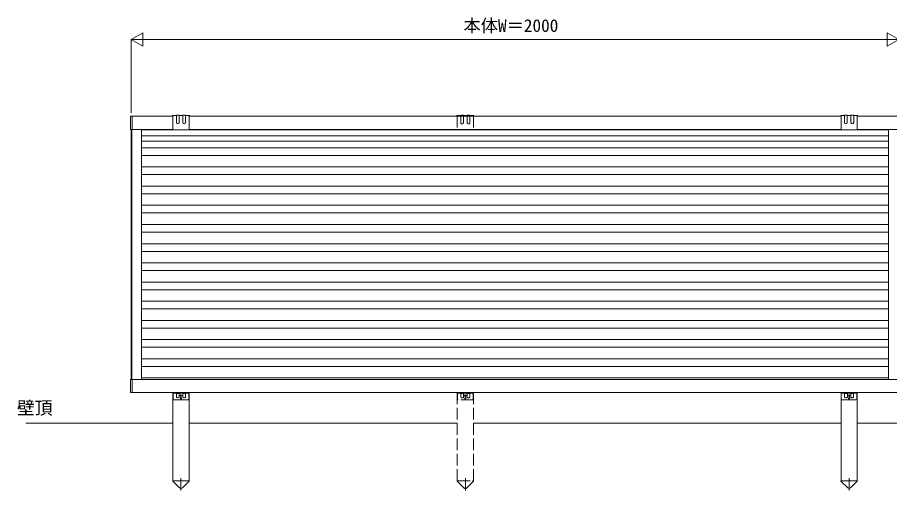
# Model space of a CAD drawing. Units: millimetres, scale not verified. Extents: x -3967 to 3967, y -2821 to 2821.
# Drawn here: x -1858 to 415, y -283 to 950 of the extents above; entities that cross this region are included whole.
import ezdxf
from ezdxf.enums import TextEntityAlignment as Align

# ---------------------------------------------------------------- set-up
doc = ezdxf.new("R2010")
doc.units = ezdxf.units.MM
doc.header["$LTSCALE"] = 10
doc.linetypes.add('CHAIN2', pattern=[12, 9, -1, 1, -1])
doc.linetypes.add('DASHED3', pattern=[4, 3, -1])
for name, color, linetype, lineweight in [('0-0_0', 3, 'Continuous', 9), ('0-1_USER1', 4, 'Continuous', 9), ('0-2_YKK_ZWAK', 6, 'Continuous', 9)]:
    doc.layers.add(name, color=color, linetype=linetype, lineweight=lineweight)
doc.styles.add('ＭＳ ゴシック', font='')
doc.styles.get('ＭＳ ゴシック').set_extended_font_data('MS Gothic')

msp = doc.modelspace()

# ---------------------------------------------------------------- linework, layer by layer
at = {"layer": '0-1_USER1'}
for p, q in [((-1563.44, 692.22), (-1558.94, 692.22)), ((-1563.44, 658.22), (-1563.44, 692.22)), ((-1558.94, 692.22), (-1452.94, 692.22)), ((-1558.94, 658.22), (-1558.94, 692.22)), ((-1454.88, 692.69), (-1452.94, 692.69)), ((-1452.94, 694.2), (-1443.94, 694.2)), ((-1452.94, 692.7), (-1452.94, 656.84)), ((-1443.94, 694.2), (-1443.94, 675.78)), ((-1442.94, 695.2), (-1437.94, 695.2)), ((-1436.94, 694.2), (-1426.94, 694.2)), ((-1436.94, 675.78), (-1436.94, 694.2)), ((-1426.94, 694.2), (-1426.94, 675.78)), ((-1420.94, 695.2), (-1425.94, 695.2)), ((-1419.94, 694.2), (-1419.94, 675.78)), ((-1419.94, 694.2), (-1410.94, 694.2)), ((-1410.94, 692.7), (-1410.94, 656.84)), ((-1410.94, 692.63), (-1408.99, 692.61)), ((-1410.94, 692.22), (288.06, 692.22)), ((288.06, 692.63), (286.1, 692.61)), ((297.06, 694.2), (288.06, 694.2)), ((288.06, 692.7), (288.06, 656.84)), ((297.06, 694.2), (297.06, 675.78)), ((298.06, 695.2), (303.06, 695.2)), ((304.06, 694.2), (304.06, 675.78)), ((314.06, 694.2), (304.06, 694.2)), ((314.06, 675.78), (314.06, 694.2)), ((320.06, 695.2), (315.06, 695.2)), ((321.06, 694.2), (321.06, 675.78)), ((330.06, 694.2), (321.06, 694.2)), ((330.06, 692.7), (330.06, 656.84)), ((332, 692.69), (330.06, 692.69)), ((436.06, 692.22), (330.06, 692.22)), ((-1558.94, 658.22), (-1563.44, 658.22)), ((-1561.94, 658.22), (-1561.94, 6.22)), ((-1559.74, 658.22), (-1559.74, 6.22)), ((-1452.94, 658.22), (-1558.94, 658.22)), ((-1534.74, 658.22), (-1534.74, 6.22)), ((-1534.74, 657.22), (-1452.94, 657.22)), ((-1534.74, 641.22), (411.86, 641.22)), ((-1410.94, 656.84), (-1452.94, 656.84)), ((-1410.94, 658.22), (288.06, 658.22)), ((-1410.94, 657.22), (288.06, 657.22)), ((288.06, 656.84), (330.06, 656.84)), ((436.06, 658.22), (330.06, 658.22)), ((330.06, 657.22), (411.86, 657.22)), ((411.86, 658.22), (411.86, 6.22)), ((-1534.74, 627.22), (411.86, 627.22)), ((-1534.74, 610.22), (411.86, 610.22)), ((-1534.74, 590.22), (411.86, 590.22)), ((-1534.74, 560.22), (411.86, 560.22)), ((-1534.74, 540.22), (411.86, 540.22)), ((-1534.74, 510.22), (411.86, 510.22)), ((-1534.74, 490.22), (411.86, 490.22)), ((-1534.74, 460.22), (411.86, 460.22)), ((-1534.74, 440.22), (411.86, 440.22)), ((-1534.74, 410.22), (411.86, 410.22)), ((-1534.74, 390.22), (411.86, 390.22)), ((-1534.74, 360.22), (411.86, 360.22)), ((-1534.74, 340.22), (411.86, 340.22)), ((-1534.74, 310.22), (411.86, 310.22)), ((-1534.74, 290.22), (411.86, 290.22)), ((-1534.74, 260.22), (411.86, 260.22)), ((-1534.74, 240.22), (411.86, 240.22)), ((-1534.74, 210.22), (411.86, 210.22)), ((-1534.74, 190.22), (411.86, 190.22)), ((-1534.74, 160.22), (411.86, 160.22)), ((-1534.74, 140.22), (411.86, 140.22)), ((-1534.74, 110.22), (411.86, 110.22)), ((-1534.74, 90.22), (411.86, 90.22)), ((-1534.74, 60.22), (411.86, 60.22)), ((-1534.74, 40.22), (411.86, 40.22)), ((-1563.44, 6.22), (-1558.94, 6.22)), ((-1563.44, -27.78), (-1563.44, 6.22)), ((-1558.94, 6.22), (436.06, 6.22)), ((-1558.94, 6.22), (-1558.94, -27.78)), ((-1534.74, 10.22), (411.86, 10.22)), ((-1558.94, -27.78), (-1563.44, -27.78)), ((-1558.94, -27.78), (436.06, -27.78)), ((-1452.94, -27.78), (-1452.94, -257.78)), ((-1452.44, -27.78), (-1452.44, -44.75)), ((-1443.44, -29.25), (-1452.44, -29.25)), ((-1443.44, -27.75), (-1443.44, -39.75)), ((-1442.44, -30.25), (-1437.44, -30.25)), ((-1441.44, -41.75), (-1438.44, -41.75)), ((-1436.44, -39.75), (-1436.44, -27.75)), ((-1427.44, -29.25), (-1436.44, -29.25)), ((-1427.44, -39.75), (-1427.44, -27.75)), ((-1421.44, -30.25), (-1426.44, -30.25)), ((-1422.44, -41.75), (-1425.44, -41.75)), ((-1420.44, -27.75), (-1420.44, -39.75)), ((-1411.44, -29.25), (-1420.44, -29.25)), ((-1411.44, -27.78), (-1411.44, -44.75)), ((-1410.94, -27.78), (-1410.94, -257.78)), ((288.06, -27.78), (288.06, -257.78)), ((288.56, -27.78), (288.56, -44.75)), ((288.56, -29.25), (297.56, -29.25)), ((297.56, -27.75), (297.56, -39.75)), ((298.56, -30.25), (303.56, -30.25)), ((299.56, -41.75), (302.56, -41.75)), ((304.56, -39.75), (304.56, -27.75)), ((304.56, -29.25), (313.56, -29.25)), ((313.56, -39.75), (313.56, -27.75)), ((319.56, -30.25), (314.56, -30.25)), ((318.56, -41.75), (315.56, -41.75)), ((320.56, -27.75), (320.56, -39.75)), ((320.56, -29.25), (329.56, -29.25)), ((329.56, -27.78), (329.56, -44.75)), ((330.06, -27.78), (330.06, -257.78)), ((-1413.44, -46.75), (-1450.44, -46.75)), ((290.56, -46.75), (327.56, -46.75)), ((-1835.96, -107.78), (-1452.94, -107.78)), ((-711.94, -107.78), (-1410.94, -107.78)), ((-669.94, -107.78), (288.06, -107.78)), ((330.06, -107.78), (1288.06, -107.78)), ((-1453.14, -257.78), (-1410.74, -257.78)), ((-1453.14, -258.78), (-1453.14, -257.78)), ((-1453.14, -258.78), (-1435.46, -276.33)), ((-1419.44, -257.78), (-1444.44, -257.78)), ((-1410.74, -258.78), (-1428.42, -276.33)), ((-1410.74, -257.78), (-1410.74, -258.78)), ((287.86, -257.78), (287.86, -258.78)), ((330.26, -257.78), (287.86, -257.78)), ((287.86, -258.78), (305.54, -276.33)), ((330.26, -258.78), (312.58, -276.33)), ((330.26, -258.78), (330.26, -257.78))]:
    msp.add_line(p, q, dxfattribs=at)
at = {"layer": '0-1_USER1', "linetype": 'DASHED3'}
for p, q in [((-711.94, 692.63), (-713.9, 692.61)), ((-702.94, 694.2), (-711.94, 694.2)), ((-711.94, 692.7), (-711.94, 656.84)), ((-702.94, 694.2), (-702.94, 675.78)), ((-701.94, 695.2), (-696.94, 695.2)), ((-695.94, 694.2), (-695.94, 675.78)), ((-685.94, 694.2), (-695.94, 694.2)), ((-685.94, 675.78), (-685.94, 694.2)), ((-679.94, 695.2), (-684.94, 695.2)), ((-678.94, 694.2), (-678.94, 675.78)), ((-669.94, 694.2), (-678.94, 694.2)), ((-669.94, 692.7), (-669.94, 656.84)), ((-668, 692.69), (-669.94, 692.69)), ((-711.94, 656.84), (-669.94, 656.84)), ((-711.94, -27.78), (-711.94, -257.78)), ((-711.44, -27.78), (-711.44, -33.79)), ((-702.44, -29.25), (-711.44, -29.25)), ((-711.44, -34.7), (-711.44, -44.75)), ((-702.44, -27.75), (-702.44, -39.75)), ((-701.44, -30.25), (-696.44, -30.25)), ((-700.44, -41.75), (-697.44, -41.75)), ((-695.44, -39.75), (-695.44, -27.75)), ((-686.44, -29.25), (-695.44, -29.25)), ((-686.44, -39.75), (-686.44, -27.75)), ((-680.44, -30.25), (-685.44, -30.25)), ((-681.44, -41.75), (-684.44, -41.75)), ((-679.44, -27.75), (-679.44, -39.75)), ((-670.44, -29.25), (-679.44, -29.25)), ((-670.44, -27.78), (-670.44, -33.79)), ((-670.44, -34.7), (-670.44, -44.75)), ((-669.94, -27.78), (-669.94, -257.78)), ((-672.44, -46.75), (-709.44, -46.75)), ((-712.14, -258.78), (-712.14, -257.78)), ((-712.14, -257.78), (-669.74, -257.78)), ((-712.14, -258.78), (-694.46, -276.33)), ((-678.44, -257.78), (-703.44, -257.78)), ((-669.74, -258.78), (-687.42, -276.33)), ((-669.74, -257.78), (-669.74, -258.78))]:
    msp.add_line(p, q, dxfattribs=at)
at = {"layer": '0-1_USER1', "linetype": 'CHAIN2'}
for p, q in [((-1431.94, -283.29), (-1431.94, -250.81)), ((-690.94, -283.29), (-690.94, -250.81)), ((309.06, -283.29), (309.06, -250.81))]:
    msp.add_line(p, q, dxfattribs=at)
at = {"layer": '0-1_USER1'}
for centre, radius in [((-1431.94, -35.75), 2.1), ((-1431.94, -42.75), 1.65), ((309.06, -35.75), 2.1), ((309.06, -42.75), 1.65)]:
    msp.add_circle(centre, radius, dxfattribs=at)
at = {"layer": '0-1_USER1', "linetype": 'DASHED3'}
for centre, radius in [((-690.94, -35.75), 2.1), ((-690.94, -42.75), 1.65)]:
    msp.add_circle(centre, radius, dxfattribs=at)
at = {"layer": '0-1_USER1'}
for centre, radius, start, end in [((-1452.94, 692.2), 2, 90, 165.81731), ((-1442.94, 694.2), 1, 90, 180), ((-1437.94, 694.2), 1, 0, 90), ((-1425.94, 694.2), 1, 90, 180), ((-1420.94, 694.2), 1, 0, 90), ((-1410.94, 692.2), 2, 11.91722, 90), ((288.06, 692.2), 2, 90, 168.08278), ((298.06, 694.2), 1, 90, 180), ((303.06, 694.2), 1, 0, 90), ((315.06, 694.2), 1, 90, 180), ((320.06, 694.2), 1, 0, 90), ((330.06, 692.2), 2, 14.18269, 90), ((-1440.44, 675.78), 3.5, 180.00009, 359.99984), ((-1423.44, 675.78), 3.5, 180.00016, 359.99991), ((300.56, 675.78), 3.5, 180.00009, 359.99984), ((317.56, 675.78), 3.5, 180.00016, 359.99991), ((-1450.44, -44.75), 2, 180, 270), ((-1442.44, -29.25), 1, 180, 270), ((-1441.44, -39.75), 2, 180, 270), ((-1438.44, -39.75), 2, 270, 0), ((-1437.44, -29.25), 1, 270, 0), ((-1426.44, -29.25), 1, 180, 270), ((-1425.44, -39.75), 2, 180, 270), ((-1422.44, -39.75), 2, 270, 0), ((-1421.44, -29.25), 1, 270, 0), ((-1413.44, -44.75), 2, 270, 0), ((290.56, -44.75), 2, 180, 270), ((298.56, -29.25), 1, 180, 270), ((299.56, -39.75), 2, 180, 270), ((302.56, -39.75), 2, 270, 0), ((303.56, -29.25), 1, 270, 0), ((314.56, -29.25), 1, 180, 270), ((315.56, -39.75), 2, 180, 270), ((318.56, -39.75), 2, 270, 0), ((319.56, -29.25), 1, 270, 0), ((327.56, -44.75), 2, 270, 0), ((-1431.94, -272.78), 5, 225.20979, 314.79021), ((309.06, -272.78), 5, 225.20979, 314.79021)]:
    msp.add_arc(centre, radius, start, end, dxfattribs=at)
at = {"layer": '0-1_USER1', "linetype": 'DASHED3'}
for centre, radius, start, end in [((-711.94, 692.2), 2, 90, 168.08278), ((-701.94, 694.2), 1, 90, 180), ((-696.94, 694.2), 1, 0, 90), ((-684.94, 694.2), 1, 90, 180), ((-679.94, 694.2), 1, 0, 90), ((-669.94, 692.2), 2, 14.18269, 90), ((-699.44, 675.78), 3.5, 180.00009, 359.99984), ((-682.44, 675.78), 3.5, 180.00016, 359.99991), ((-709.44, -44.75), 2, 180, 270), ((-701.44, -29.25), 1, 180, 270), ((-700.44, -39.75), 2, 180, 270), ((-697.44, -39.75), 2, 270, 0), ((-696.44, -29.25), 1, 270, 0), ((-685.44, -29.25), 1, 180, 270), ((-684.44, -39.75), 2, 180, 270), ((-681.44, -39.75), 2, 270, 0), ((-680.44, -29.25), 1, 270, 0), ((-672.44, -44.75), 2, 270, 0), ((-690.94, -272.78), 5, 225.20979, 314.79021)]:
    msp.add_arc(centre, radius, start, end, dxfattribs=at)
at = {"layer": '0-2_YKK_ZWAK'}
for p, q in [((-1561.44, 892.22), (-1531.13, 909.72)), ((-1531.13, 874.72), (-1531.13, 909.72)), ((438.56, 892.22), (408.25, 909.72)), ((408.25, 909.72), (408.25, 874.72)), ((-1561.44, 701.36), (-1561.44, 893.22)), ((-1561.44, 892.22), (-1531.13, 874.72)), ((-1561.44, 892.22), (-1500.82, 892.22)), ((-1526.44, 892.22), (403.56, 892.22)), ((438.56, 892.22), (377.94, 892.22)), ((438.56, 892.22), (408.25, 874.72))]:
    msp.add_line(p, q, dxfattribs=at)

# ---------------------------------------------------------------- texts
at = {"layer": '0-0_0', "style": 'ＭＳ ゴシック'}
msp.add_text('壁頂', height=33.99, dxfattribs=at).set_placement((-1859.39, -94.94), align=Align.BOTTOM_LEFT)
at = {"layer": '0-2_YKK_ZWAK', "style": 'ＭＳ ゴシック'}
msp.add_text('本体W＝2000', height=32.99, dxfattribs=at).set_placement((-695.84, 902.22), align=Align.BOTTOM_LEFT)

doc.saveas('drawing.dxf')
